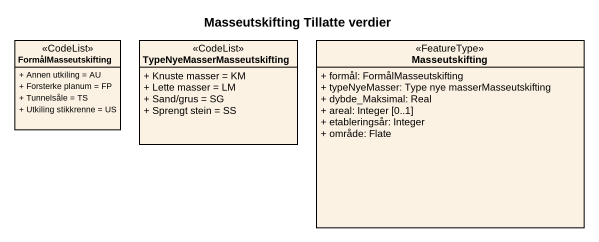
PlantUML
@startuml
title Masseutskifting Tillatte verdier
hide circle
hide empty members
skinparam classAttributeIconSize 0
class FormålMasseutskifting <<CodeList>> {
  + Annen utkiling = AU
  + Forsterke planum = FP
  + Tunnelsåle = TS
  + Utkiling stikkrenne = US
}
class TypeNyeMasserMasseutskifting <<CodeList>> {
  + Knuste masser = KM
  + Lette masser = LM
  + Sand/grus = SG
  + Sprengt stein = SS
}
class Masseutskifting <<FeatureType>> {
  + formål: FormålMasseutskifting
  + typeNyeMasser: Type nye masserMasseutskifting
  + dybde_Maksimal: Real
  + areal: Integer [0..1]
  + etableringsår: Integer
  + område: Flate
}
@enduml
